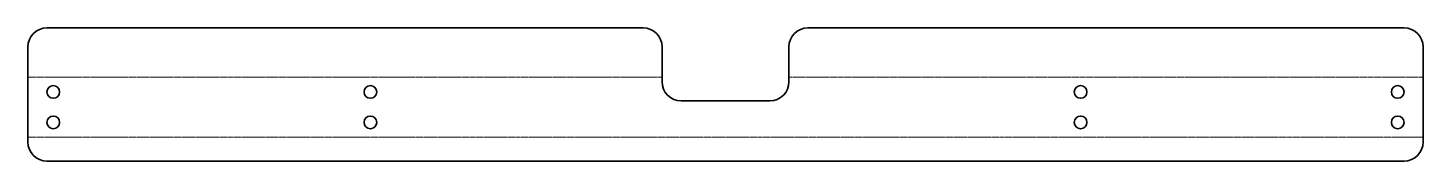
# Model space of a CAD drawing. Header units: inches. Extents: x 0 to 1100, y 0 to 105.
import ezdxf

# ---------------------------------------------------------------- set-up
doc = ezdxf.new("R2010")
doc.units = ezdxf.units.IN
doc.header["$MEASUREMENT"] = 0
doc.linetypes.add('Chain', pattern=[13.68, 9.12, -1.14, 2.28, -1.14])
doc.layers.add('SIMUMAK Bend Centerline (ISO)', color=7, linetype='Chain', lineweight=9)
doc.layers.add('SIMUMAK Visible (ISO)', color=7, linetype='Continuous', lineweight=35)

# ---------------------------------------------------------------- blocks, each defined once
blk = doc.blocks.new('SMB-01-PCAB-02_Sheet_12_VIEW56')
at = {"layer": 'SIMUMAK Bend Centerline (ISO)', "ltscale": 0.263158}
for p, q in [((-550, 13.7), (-50, 13.7)), ((50, 13.7), (550, 13.7)), ((-550, -33.7), (550, -33.7))]:
    blk.add_line(p, q, dxfattribs=at)
at = {"layer": 'SIMUMAK Visible (ISO)'}
for p, q in [((-65, 52.4), (-535, 52.4)), ((535, 52.4), (65, 52.4)), ((-550, -37.4), (-550, 37.4)), ((-50, 10), (-50, 37.4)), ((50, 37.4), (50, 10)), ((550, -37.4), (550, 37.4)), ((35, -5), (-35, -5)), ((535, -52.4), (-535, -52.4))]:
    blk.add_line(p, q, dxfattribs=at)
for centre in [(-530, 2), (-280, 2), (280, 2), (530, 2), (-530, -22), (-280, -22), (280, -22), (530, -22)]:
    blk.add_circle(centre, 5, dxfattribs=at)
at = {"layer": 'SIMUMAK Visible (ISO)', "extrusion": (0, 0, -1)}
for centre, start, end in [((535, 37.4), 0, 90), ((65, 37.4), 90, 180), ((-65, 37.4), 360, 90), ((-535, 37.4), 90, 180), ((535, -37.4), 270, 360), ((-535, -37.4), 180, 270)]:
    blk.add_arc(centre, 15, start, end, dxfattribs=at)
at = {"layer": 'SIMUMAK Visible (ISO)'}
for centre, start, end in [((-35, 10), 180, 270), ((35, 10), 270, 0)]:
    blk.add_arc(centre, 15, start, end, dxfattribs=at)

msp = doc.modelspace()

# ---------------------------------------------------------------- block references
msp.add_blockref('SMB-01-PCAB-02_Sheet_12_VIEW56', (550, 52.4))

doc.saveas('drawing.dxf')
